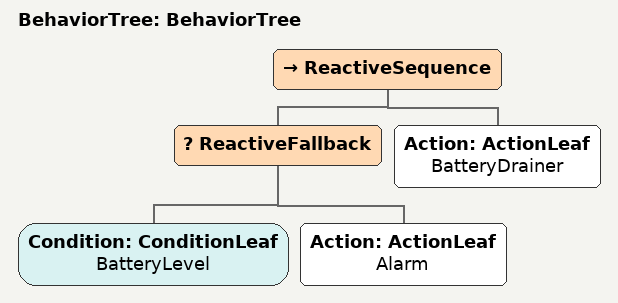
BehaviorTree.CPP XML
<?xml version="1.0"?>
<root main_tree_to_execute="BehaviorTree">
    <BehaviorTree ID="BehaviorTree">
        <ReactiveSequence>
            <ReactiveFallback>
                <Condition ID="ConditionLeaf" name="BatteryLevel" />
                <Action ID="ActionLeaf" name="Alarm" />
            </ReactiveFallback>
            <Action ID="ActionLeaf" name="BatteryDrainer" />
        </ReactiveSequence>
    </BehaviorTree>
</root>
